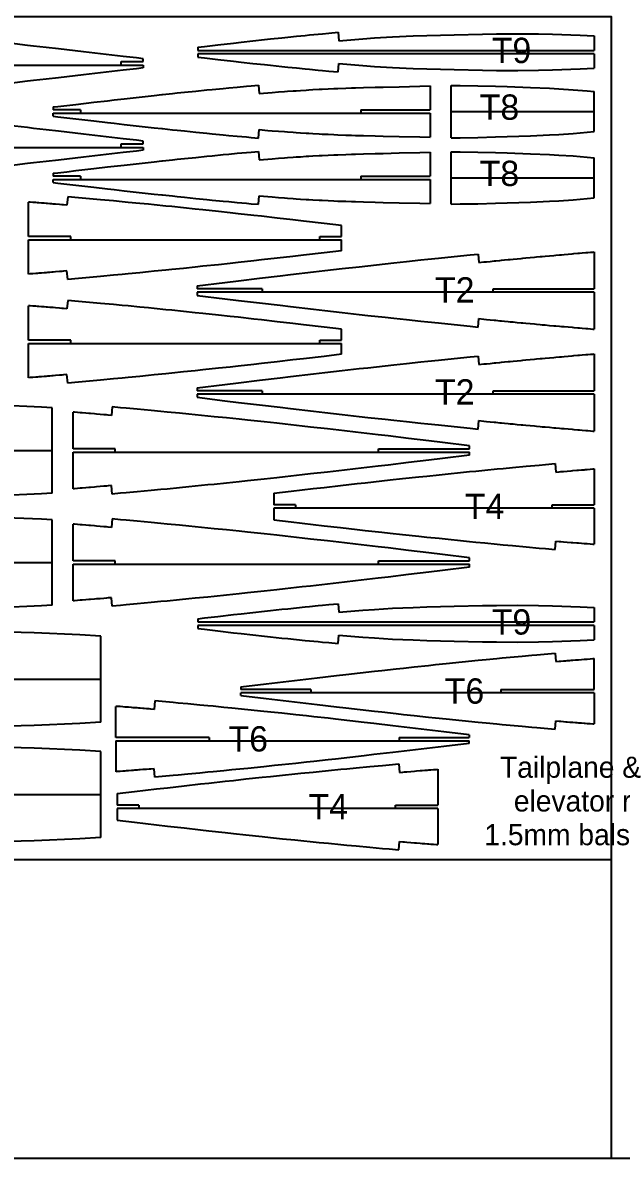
# Model space of a CAD drawing. Extents: x -1638 to 412, y -412 to 1290.
# Drawn here: x -210.7 to -139.7, y 715.7 to 850.3 of the extents above; entities that cross this region are included whole.
import ezdxf
from ezdxf.enums import TextEntityAlignment as Align

# ---------------------------------------------------------------- set-up
doc = ezdxf.new("R2010")
doc.units = 0
for name, color, linetype in [('1', 7, 'CONTINUOUS'), ('4', 7, 'CONTINUOUS'), ('6', 7, 'CONTINUOUS'), ('8', 7, 'CONTINUOUS')]:
    doc.layers.add(name, color=color, linetype=linetype)
doc.styles.add('txt', font='TXT', dxfattribs={"height": 0.2})

# ---------------------------------------------------------------- blocks, each defined once
blk = doc.blocks.new('*O62')
at = {"layer": '6', "color": 202, "linetype": 'CONTINUOUS'}
blk.add_line((-400.5, -277.25), (400.5, -277.25), dxfattribs=at)
blk = doc.blocks.new('*O79')
at = {"layer": '4', "color": 5, "linetype": 'CONTINUOUS'}
for p, q in [((38.5272, -0.2), (38.5272, 0.2)), ((38.5272, 0.2), (41.1078, 0.2)), ((41.1078, 0.2), (41.1078, 0.5469)), ((4.413, -0.2), (41.1078, -0.2)), ((41.1078, -0.2), (41.1078, -0.5469))]:
    blk.add_line(p, q, dxfattribs=at)
for points in [[(41.1078, 0.5469), (40.322233, 0.636851), (38.75125, 0.819176), (34.038345, 1.373896), (32.073456, 1.602874), (31.090828, 1.716225), (29.616645, 1.884688), (28.142156, 2.051123), (27.404792, 2.133528), (25.929816, 2.296605), (25.1922, 2.377235), (24.085609, 2.496984), (22.679084, 2.647009), (21.975684, 2.721106), (20.9204, 2.8311)], [(41.1078, -0.5469), (40.322233, -0.636851), (38.75125, -0.819176), (34.038345, -1.373896), (32.073456, -1.602874), (31.090828, -1.716225), (29.616645, -1.884688), (28.142156, -2.051123), (27.404792, -2.133528), (25.929816, -2.296605), (25.1922, -2.377235), (24.085609, -2.496984), (22.679084, -2.647009), (21.975684, -2.721106), (20.9204, -2.8311)]]:
    blk.add_lwpolyline(points, dxfattribs=at)
blk = doc.blocks.new('*O80')
at = {"layer": '4', "color": 5, "linetype": 'CONTINUOUS'}
for p, q in [((10.9676, -5.0626), (10.9676, 5.0626)), ((13.4676, 0.2), (13.4676, 4.5487)), ((18.1024, 5.1636), (18.0146, 4.1675)), ((-60.464, 0), (10.9676, 0)), ((18.4676, 0.2), (13.4676, 0.2)), ((18.4676, -0.2), (18.4676, 0.2)), ((49.6402, -0.2), (49.6402, 0.2)), ((49.6402, 0.2), (60.4638, 0.2)), ((60.4638, 0.2), (60.4638, 0.5669)), ((13.4676, -0.2), (60.4638, -0.2)), ((13.4676, -4.5487), (13.4676, -0.2)), ((60.4638, -0.5669), (60.4638, -0.2)), ((18.1024, -5.1636), (18.0146, -4.1675))]:
    blk.add_line(p, q, dxfattribs=at)
for points in [[(10.9676, 5.0626), (9.732904, 5.129521), (4.425158, 5.357938), (-6.204837, 5.64729), (-17.138666, 5.874391), (-22.603102, 5.905244), (-27.96399, 5.842613), (-38.679121, 5.50287), (-47.562903, 5.017083), (-51.974685, 4.595956), (-60.203019, 3.439367), (-60.464, 3.4011)], [(18.0146, 4.1675), (17.615574, 4.202529), (17.41605, 4.219944), (17.11675, 4.245936), (16.66777, 4.284627), (16.218751, 4.322946), (15.994227, 4.341962), (15.545148, 4.379698), (15.320593, 4.398413), (14.983741, 4.426293), (14.534567, 4.463092), (14.309963, 4.481327), (13.973037, 4.50847), (13.636086, 4.535356), (13.4676, 4.5487)], [(60.4638, 0.5669), (57.25121, 0.956271), (55.644544, 1.149648), (53.234089, 1.437823), (50.823097, 1.723457), (49.617403, 1.865225), (46.950128, 2.176053), (45.616236, 2.329921), (43.615063, 2.558603), (41.61347, 2.784536), (40.61251, 2.896401), (38.610249, 3.117786), (37.608943, 3.227248), (36.106757, 3.389825), (34.127361, 3.600911), (33.137469, 3.7051), (31.652377, 3.859651), (30.166964, 4.012079), (29.424133, 4.087483), (27.938212, 4.236638), (27.195118, 4.310378), (26.080303, 4.419923), (24.593552, 4.563966), (23.850029, 4.635109), (22.734556, 4.740709), (21.060907, 4.896559), (19.746197, 5.016709), (19.088729, 5.075941), (18.1024, 5.1636)], [(60.4638, -0.5669), (57.25121, -0.956271), (55.644544, -1.149648), (53.234089, -1.437823), (50.823097, -1.723457), (49.617403, -1.865225), (46.950128, -2.176053), (45.616236, -2.329921), (43.615063, -2.558603), (41.61347, -2.784536), (40.61251, -2.896401), (38.610249, -3.117786), (37.608943, -3.227248), (36.106757, -3.389825), (34.127361, -3.600911), (33.137469, -3.7051), (31.652377, -3.859651), (30.166964, -4.012079), (29.424133, -4.087483), (27.938212, -4.236638), (27.195118, -4.310378), (26.080303, -4.419923), (24.593552, -4.563966), (23.850029, -4.635109), (22.734556, -4.740709), (21.060907, -4.896559), (19.746197, -5.016709), (19.088729, -5.075941), (18.1024, -5.1636)], [(10.9676, -5.0626), (9.732904, -5.129521), (4.425158, -5.357938), (-6.204837, -5.64729), (-17.138666, -5.874391), (-22.603102, -5.905244), (-27.96399, -5.842613), (-38.679121, -5.50287), (-47.562903, -5.017083), (-51.974685, -4.595956), (-60.203019, -3.439367), (-60.464, -3.4011)], [(18.0146, -4.1675), (17.615574, -4.202529), (17.41605, -4.219944), (17.11675, -4.245936), (16.66777, -4.284627), (16.218751, -4.322946), (15.994227, -4.341962), (15.545148, -4.379698), (15.320593, -4.398413), (14.983741, -4.426293), (14.534567, -4.463092), (14.309963, -4.481327), (13.973037, -4.50847), (13.636086, -4.535356), (13.4676, -4.5487)]]:
    blk.add_lwpolyline(points, dxfattribs=at)
blk = doc.blocks.new('*O81')
at = {"layer": '4', "color": 5, "linetype": 'CONTINUOUS'}
for p, q in [((10.9676, -5.0626), (10.9676, 5.0626)), ((13.4676, 0.2), (13.4676, 4.5487)), ((18.1024, 5.1636), (18.0146, 4.1675)), ((-60.464, 0), (10.9676, 0)), ((18.4676, 0.2), (13.4676, 0.2)), ((18.4676, -0.2), (18.4676, 0.2)), ((49.6402, -0.2), (49.6402, 0.2)), ((49.6402, 0.2), (60.4638, 0.2)), ((60.4638, 0.2), (60.4638, 0.5669)), ((13.4676, -0.2), (60.4638, -0.2)), ((13.4676, -4.5487), (13.4676, -0.2)), ((60.4638, -0.5669), (60.4638, -0.2)), ((18.1024, -5.1636), (18.0146, -4.1675))]:
    blk.add_line(p, q, dxfattribs=at)
for points in [[(10.9676, 5.0626), (9.732904, 5.129521), (4.425158, 5.357938), (-6.204837, 5.64729), (-17.138666, 5.874391), (-22.603102, 5.905244), (-27.96399, 5.842613), (-38.679121, 5.50287), (-47.562903, 5.017083), (-51.974685, 4.595956), (-60.203019, 3.439367), (-60.464, 3.4011)], [(18.0146, 4.1675), (17.615574, 4.202529), (17.41605, 4.219944), (17.11675, 4.245936), (16.66777, 4.284627), (16.218751, 4.322946), (15.994227, 4.341962), (15.545148, 4.379698), (15.320593, 4.398413), (14.983741, 4.426293), (14.534567, 4.463092), (14.309963, 4.481327), (13.973037, 4.50847), (13.636086, 4.535356), (13.4676, 4.5487)], [(60.4638, 0.5669), (57.25121, 0.956271), (55.644544, 1.149648), (53.234089, 1.437823), (50.823097, 1.723457), (49.617403, 1.865225), (46.950128, 2.176053), (45.616236, 2.329921), (43.615063, 2.558603), (41.61347, 2.784536), (40.61251, 2.896401), (38.610249, 3.117786), (37.608943, 3.227248), (36.106757, 3.389825), (34.127361, 3.600911), (33.137469, 3.7051), (31.652377, 3.859651), (30.166964, 4.012079), (29.424133, 4.087483), (27.938212, 4.236638), (27.195118, 4.310378), (26.080303, 4.419923), (24.593552, 4.563966), (23.850029, 4.635109), (22.734556, 4.740709), (21.060907, 4.896559), (19.746197, 5.016709), (19.088729, 5.075941), (18.1024, 5.1636)], [(60.4638, -0.5669), (57.25121, -0.956271), (55.644544, -1.149648), (53.234089, -1.437823), (50.823097, -1.723457), (49.617403, -1.865225), (46.950128, -2.176053), (45.616236, -2.329921), (43.615063, -2.558603), (41.61347, -2.784536), (40.61251, -2.896401), (38.610249, -3.117786), (37.608943, -3.227248), (36.106757, -3.389825), (34.127361, -3.600911), (33.137469, -3.7051), (31.652377, -3.859651), (30.166964, -4.012079), (29.424133, -4.087483), (27.938212, -4.236638), (27.195118, -4.310378), (26.080303, -4.419923), (24.593552, -4.563966), (23.850029, -4.635109), (22.734556, -4.740709), (21.060907, -4.896559), (19.746197, -5.016709), (19.088729, -5.075941), (18.1024, -5.1636)], [(10.9676, -5.0626), (9.732904, -5.129521), (4.425158, -5.357938), (-6.204837, -5.64729), (-17.138666, -5.874391), (-22.603102, -5.905244), (-27.96399, -5.842613), (-38.679121, -5.50287), (-47.562903, -5.017083), (-51.974685, -4.595956), (-60.203019, -3.439367), (-60.464, -3.4011)], [(18.0146, -4.1675), (17.615574, -4.202529), (17.41605, -4.219944), (17.11675, -4.245936), (16.66777, -4.284627), (16.218751, -4.322946), (15.994227, -4.341962), (15.545148, -4.379698), (15.320593, -4.398413), (14.983741, -4.426293), (14.534567, -4.463092), (14.309963, -4.481327), (13.973037, -4.50847), (13.636086, -4.535356), (13.4676, -4.5487)]]:
    blk.add_lwpolyline(points, dxfattribs=at)
blk = doc.blocks.new('*O82')
at = {"layer": '4', "color": 5, "linetype": 'CONTINUOUS'}
for p, q in [((38.609, -5.1121), (38.609, 5.1121)), ((-38.609, 0), (38.609, 0))]:
    blk.add_line(p, q, dxfattribs=at)
for points in [[(38.609, 5.1121), (36.116491, 5.252673), (30.701657, 5.485698), (19.857202, 5.780865), (8.702805, 6.012527), (3.128118, 6.043995), (-2.340963, 5.980094), (-13.272554, 5.633497), (-22.336071, 5.137931), (-26.837132, 4.708325), (-35.232422, 3.528355), (-38.609, 2.9767)], [(38.609, -5.1121), (36.116491, -5.252673), (30.701657, -5.485698), (19.857202, -5.780865), (8.702805, -6.012527), (3.128118, -6.043995), (-2.340963, -5.980094), (-13.272554, -5.633497), (-22.336071, -5.137931), (-26.837132, -4.708325), (-35.232422, -3.528355), (-38.609, -2.9767)]]:
    blk.add_lwpolyline(points, dxfattribs=at)
blk = doc.blocks.new('*O83')
at = {"layer": '4', "color": 5, "linetype": 'CONTINUOUS'}
for p, q in [((38.609, -5.1121), (38.609, 5.1121)), ((-38.609, 0), (38.609, 0))]:
    blk.add_line(p, q, dxfattribs=at)
for points in [[(38.609, 5.1121), (36.116491, 5.252673), (30.701657, 5.485698), (19.857202, 5.780865), (8.702805, 6.012527), (3.128118, 6.043995), (-2.340963, 5.980094), (-13.272554, 5.633497), (-22.336071, 5.137931), (-26.837132, 4.708325), (-35.232422, 3.528355), (-38.609, 2.9767)], [(38.609, -5.1121), (36.116491, -5.252673), (30.701657, -5.485698), (19.857202, -5.780865), (8.702805, -6.012527), (3.128118, -6.043995), (-2.340963, -5.980094), (-13.272554, -5.633497), (-22.336071, -5.137931), (-26.837132, -4.708325), (-35.232422, -3.528355), (-38.609, -2.9767)]]:
    blk.add_lwpolyline(points, dxfattribs=at)
blk = doc.blocks.new('*O84')
at = {"layer": '4', "color": 5, "linetype": 'CONTINUOUS'}
for p, q in [((38.5272, -0.2), (38.5272, 0.2)), ((38.5272, 0.2), (41.1078, 0.2)), ((41.1078, 0.2), (41.1078, 0.5469)), ((4.413, -0.2), (41.1078, -0.2)), ((41.1078, -0.2), (41.1078, -0.5469))]:
    blk.add_line(p, q, dxfattribs=at)
for points in [[(41.1078, 0.5469), (40.322233, 0.636851), (38.75125, 0.819176), (34.038345, 1.373896), (32.073456, 1.602874), (31.090828, 1.716225), (29.616645, 1.884688), (28.142156, 2.051123), (27.404792, 2.133528), (25.929816, 2.296605), (25.1922, 2.377235), (24.085609, 2.496984), (22.679084, 2.647009), (21.975684, 2.721106), (20.9204, 2.8311)], [(41.1078, -0.5469), (40.322233, -0.636851), (38.75125, -0.819176), (34.038345, -1.373896), (32.073456, -1.602874), (31.090828, -1.716225), (29.616645, -1.884688), (28.142156, -2.051123), (27.404792, -2.133528), (25.929816, -2.296605), (25.1922, -2.377235), (24.085609, -2.496984), (22.679084, -2.647009), (21.975684, -2.721106), (20.9204, -2.8311)]]:
    blk.add_lwpolyline(points, dxfattribs=at)
blk = doc.blocks.new('*O85')
at = {"layer": '4', "color": 5, "linetype": 'CONTINUOUS'}
for p, q in [((16.3078, 4.5135), (16.3926, 3.5171)), ((20.9424, 0.2), (20.9424, 3.8781)), ((-20.9426, 0.5177), (-20.9426, 0.2)), ((-12.6478, 0.2), (-20.9426, 0.2)), ((-12.6478, 0.2), (-12.6478, -0.2)), ((9.8718, 0.2), (9.8718, -0.2)), ((9.8718, 0.2), (20.9424, 0.2)), ((-20.9426, -0.5177), (-20.9426, -0.2)), ((20.9424, -0.2), (-20.9426, -0.2)), ((20.9424, -0.2), (20.9424, -3.8781)), ((16.3078, -4.5135), (16.3926, -3.5171))]:
    blk.add_line(p, q, dxfattribs=at)
for points in [[(-20.9426, 0.5177), (-17.928132, 0.873145), (-13.90737, 1.349738), (-11.89635, 1.586625), (-9.627359, 1.85103), (-8.492644, 1.98192), (-6.790285, 2.176451), (-5.087565, 2.368648), (-4.236064, 2.46381), (-2.53277, 2.65214), (-1.680972, 2.745261), (-0.40308, 2.883567), (1.280772, 3.063145), (2.122863, 3.151783), (3.386215, 3.283266), (5.281752, 3.477092), (7.177932, 3.666717), (8.126277, 3.759909), (9.39101, 3.882447), (10.023497, 3.942968), (10.972384, 4.032799), (12.396072, 4.165372), (13.554699, 4.27122), (14.134133, 4.323374), (15.003445, 4.400519), (16.3078, 4.5135)], [(16.3926, 3.5171), (16.791885, 3.550948), (16.991536, 3.567733), (17.291022, 3.592735), (17.590521, 3.617518), (17.740277, 3.629825), (18.039798, 3.65427), (18.189565, 3.666405), (18.414223, 3.684496), (18.713782, 3.708407), (18.863569, 3.720271), (19.088257, 3.737949), (19.425311, 3.764196), (19.724937, 3.787251), (19.874757, 3.798678), (20.099499, 3.815692), (20.436636, 3.840923), (20.773804, 3.865799), (20.9424, 3.8781)], [(-20.9426, -0.5177), (-17.928132, -0.873145), (-13.90737, -1.349738), (-11.89635, -1.586625), (-9.627359, -1.85103), (-8.492644, -1.98192), (-6.790285, -2.176451), (-5.087565, -2.368648), (-4.236064, -2.46381), (-2.53277, -2.65214), (-1.680972, -2.745261), (-0.40308, -2.883567), (1.280772, -3.063145), (2.122863, -3.151783), (3.386215, -3.283266), (5.281752, -3.477092), (7.177932, -3.666717), (8.126277, -3.759909), (9.39101, -3.882447), (10.023497, -3.942968), (10.972384, -4.032799), (12.396072, -4.165372), (13.554699, -4.27122), (14.134133, -4.323374), (15.003445, -4.400519), (16.3078, -4.5135)], [(16.3926, -3.5171), (16.791885, -3.550948), (16.991536, -3.567733), (17.291022, -3.592735), (17.590521, -3.617518), (17.740277, -3.629825), (18.039798, -3.65427), (18.189565, -3.666405), (18.414223, -3.684496), (18.713782, -3.708407), (18.863569, -3.720271), (19.088257, -3.737949), (19.425311, -3.764196), (19.724937, -3.787251), (19.874757, -3.798678), (20.099499, -3.815692), (20.436636, -3.840923), (20.773804, -3.865799), (20.9424, -3.8781)]]:
    blk.add_lwpolyline(points, dxfattribs=at)
at = {"layer": '8', "color": 250, "linetype": 'CONTINUOUS', "style": 'txt'}
blk.add_text('T6', height=3, dxfattribs=at).set_placement((3.2124, 0.0224), align=Align.MIDDLE_LEFT)
blk = doc.blocks.new('*O86')
at = {"layer": '4', "color": 5, "linetype": 'CONTINUOUS'}
for p, q in [((-16.3078, 4.5135), (-16.3928, 3.5171)), ((-20.9426, 0.2), (-20.9426, 3.8781)), ((-9.8718, 0.2), (-20.9426, 0.2)), ((-9.8718, 0.2), (-9.8718, -0.2)), ((12.6478, 0.2), (12.6478, -0.2)), ((12.6478, 0.2), (20.9424, 0.2)), ((20.9424, 0.5177), (20.9424, 0.2)), ((-20.9426, -0.2), (20.9424, -0.2)), ((-20.9426, -0.2), (-20.9426, -3.8781)), ((20.9424, -0.5177), (20.9424, -0.2)), ((-16.3078, -4.5135), (-16.3928, -3.5171))]:
    blk.add_line(p, q, dxfattribs=at)
for points in [[(20.9424, 0.5177), (17.928073, 0.873145), (13.907368, 1.349738), (11.89635, 1.586625), (9.627359, 1.85103), (8.492644, 1.98192), (6.790285, 2.176451), (5.087565, 2.368648), (4.236064, 2.46381), (2.53277, 2.65214), (1.680972, 2.745261), (0.40308, 2.883567), (-1.280772, 3.063145), (-2.122864, 3.151783), (-3.386218, 3.283266), (-5.281762, 3.477092), (-7.177957, 3.666717), (-8.126311, 3.759909), (-9.391063, 3.882447), (-10.023561, 3.942968), (-10.972466, 4.032799), (-12.396189, 4.165372), (-13.554845, 4.27122), (-14.134282, 4.323374), (-15.003572, 4.400519), (-16.3078, 4.5135)], [(-16.3928, 3.5171), (-16.792042, 3.550948), (-16.991676, 3.567733), (-17.291145, 3.592735), (-17.590636, 3.617518), (-17.740388, 3.629825), (-18.03991, 3.65427), (-18.189678, 3.666405), (-18.414341, 3.684496), (-18.713909, 3.708407), (-18.863701, 3.720271), (-19.088398, 3.737949), (-19.425467, 3.764196), (-19.725105, 3.787251), (-19.874932, 3.798678), (-20.099682, 3.815692), (-20.43683, 3.840923), (-20.774003, 3.865799), (-20.9426, 3.8781)], [(20.9424, -0.5177), (17.928073, -0.873145), (13.907368, -1.349738), (11.89635, -1.586625), (9.627359, -1.85103), (8.492644, -1.98192), (6.790285, -2.176451), (5.087565, -2.368648), (4.236064, -2.46381), (2.53277, -2.65214), (1.680972, -2.745261), (0.40308, -2.883567), (-1.280772, -3.063145), (-2.122864, -3.151783), (-3.386218, -3.283266), (-5.281762, -3.477092), (-7.177957, -3.666717), (-8.126311, -3.759909), (-9.391063, -3.882447), (-10.023561, -3.942968), (-10.972466, -4.032799), (-12.396189, -4.165372), (-13.554845, -4.27122), (-14.134282, -4.323374), (-15.003572, -4.400519), (-16.3078, -4.5135)], [(-16.3928, -3.5171), (-16.792042, -3.550948), (-16.991676, -3.567733), (-17.291145, -3.592735), (-17.590636, -3.617518), (-17.740388, -3.629825), (-18.03991, -3.65427), (-18.189678, -3.666405), (-18.414341, -3.684496), (-18.713909, -3.708407), (-18.863701, -3.720271), (-19.088398, -3.737949), (-19.425467, -3.764196), (-19.725105, -3.787251), (-19.874932, -3.798678), (-20.099682, -3.815692), (-20.43683, -3.840923), (-20.774003, -3.865799), (-20.9426, -3.8781)]]:
    blk.add_lwpolyline(points, dxfattribs=at)
at = {"layer": '8', "color": 250, "linetype": 'CONTINUOUS', "style": 'txt'}
blk.add_text('T6', height=3, dxfattribs=at).set_placement((-7.584, 0.0224), align=Align.MIDDLE_LEFT)
blk = doc.blocks.new('*O88')
at = {"layer": '4', "color": 5, "linetype": 'CONTINUOUS'}
for p, q in [((9.7704, 4.3256), (9.8694, 3.3305)), ((23.5394, 4.581), (23.5394, 0.2)), ((-23.5396, 0.5675), (-23.5396, 0.2)), ((-15.8374, 0.2), (-23.5396, 0.2)), ((-15.8374, 0.2), (-15.8374, -0.2)), ((11.5394, 0.2), (23.5394, 0.2)), ((11.5394, -0.2), (11.5394, 0.2)), ((23.5394, -0.2), (-23.5396, -0.2)), ((-23.5396, -0.2), (-23.5396, -0.5675)), ((23.5394, -0.2), (23.5394, -4.5809)), ((9.7704, -4.3256), (9.8694, -3.3305))]:
    blk.add_line(p, q, dxfattribs=at)
for points in [[(-23.5396, 0.5675), (-20.254131, 0.966826), (-18.611028, 1.164894), (-16.145916, 1.459832), (-13.680256, 1.751994), (-12.447221, 1.89697), (-9.734346, 2.213093), (-8.377648, 2.369586), (-6.34226, 2.60217), (-4.306446, 2.831964), (-3.288373, 2.945742), (-1.251887, 3.170915), (-0.233469, 3.282252), (1.294385, 3.447615), (2.967858, 3.626348), (3.804729, 3.714767), (5.060214, 3.846186), (6.943869, 4.040533), (8.828076, 4.231455), (9.7704, 4.3256)], [(9.8694, 3.3305), (10.46776, 3.389816), (10.76696, 3.419338), (11.215784, 3.463451), (11.66464, 3.507358), (11.889079, 3.529234), (12.337983, 3.572829), (12.562447, 3.594549), (12.899159, 3.62703), (13.348138, 3.670153), (13.572641, 3.691636), (13.909411, 3.72376), (14.414604, 3.771721), (14.863703, 3.814125), (15.088267, 3.835246), (15.425131, 3.866826), (15.930466, 3.913966), (16.435852, 3.96083), (16.688564, 3.984157), (17.14383, 4.026001), (17.371476, 4.046834), (17.712958, 4.077967), (18.225204, 4.124398), (18.737467, 4.170488), (18.9936, 4.1934)], [(18.993, 4.1933), (19.436207, 4.232458), (19.653652, 4.25159), (19.974901, 4.279751), (20.446365, 4.320835), (20.906337, 4.360611), (21.132366, 4.380036), (21.57721, 4.418014), (21.796307, 4.436589), (22.121193, 4.463967), (22.548091, 4.499621), (22.759164, 4.517109), (23.0732, 4.542949), (23.384568, 4.568351), (23.5394, 4.5809)], [(-23.5396, -0.5675), (-20.254131, -0.966826), (-18.611028, -1.164894), (-16.145916, -1.459832), (-13.680256, -1.751994), (-12.447221, -1.89697), (-9.734346, -2.213093), (-8.377648, -2.369586), (-6.34226, -2.60217), (-4.306446, -2.831964), (-3.288373, -2.945742), (-1.251887, -3.170915), (-0.233469, -3.282252), (1.294385, -3.447615), (2.967858, -3.626348), (3.804729, -3.714767), (5.060214, -3.846186), (6.943869, -4.040533), (8.828076, -4.231455), (9.7704, -4.3256)], [(9.8694, -3.3305), (10.46776, -3.389816), (10.76696, -3.419338), (11.215784, -3.463451), (11.66464, -3.507358), (11.889079, -3.529234), (12.337983, -3.572829), (12.562447, -3.594549), (12.899159, -3.62703), (13.348138, -3.670153), (13.572641, -3.691636), (13.909411, -3.72376), (14.414604, -3.771721), (14.863703, -3.814125), (15.088267, -3.835246), (15.425131, -3.866826), (15.930466, -3.913966), (16.435852, -3.96083), (16.688564, -3.984157), (17.14383, -4.026001), (17.371476, -4.046834), (17.712958, -4.077967), (18.225204, -4.124398), (18.737467, -4.170488), (18.9936, -4.1934)], [(18.993, -4.1933), (19.436207, -4.232458), (19.653652, -4.25159), (19.974901, -4.279751), (20.446365, -4.320835), (20.906337, -4.360611), (21.132366, -4.380036), (21.57721, -4.418014), (21.796307, -4.436589), (22.121193, -4.463967), (22.548091, -4.499621), (22.759164, -4.517109), (23.0732, -4.542949), (23.384568, -4.568351), (23.5394, -4.5809)]]:
    blk.add_lwpolyline(points, dxfattribs=at)
at = {"layer": '8', "color": 250, "linetype": 'CONTINUOUS', "style": 'txt'}
blk.add_text('T2', height=3, dxfattribs=at).set_placement((4.6668, 0.0751), align=Align.MIDDLE_LEFT)
blk = doc.blocks.new('*O89')
at = {"layer": '4', "color": 5, "linetype": 'CONTINUOUS'}
for p, q in [((9.7704, 4.3256), (9.8694, 3.3305)), ((23.5394, 4.581), (23.5394, 0.2)), ((-23.5396, 0.5675), (-23.5396, 0.2)), ((-15.8374, 0.2), (-23.5396, 0.2)), ((-15.8374, 0.2), (-15.8374, -0.2)), ((11.5394, 0.2), (23.5394, 0.2)), ((11.5394, -0.2), (11.5394, 0.2)), ((23.5394, -0.2), (-23.5396, -0.2)), ((-23.5396, -0.2), (-23.5396, -0.5675)), ((23.5394, -0.2), (23.5394, -4.5809)), ((9.7704, -4.3256), (9.8694, -3.3305))]:
    blk.add_line(p, q, dxfattribs=at)
for points in [[(-23.5396, 0.5675), (-20.254131, 0.966826), (-18.611028, 1.164894), (-16.145916, 1.459832), (-13.680256, 1.751994), (-12.447221, 1.89697), (-9.734346, 2.213093), (-8.377648, 2.369586), (-6.34226, 2.60217), (-4.306446, 2.831964), (-3.288373, 2.945742), (-1.251887, 3.170915), (-0.233469, 3.282252), (1.294385, 3.447615), (2.967858, 3.626348), (3.804729, 3.714767), (5.060214, 3.846186), (6.943869, 4.040533), (8.828076, 4.231455), (9.7704, 4.3256)], [(9.8694, 3.3305), (10.46776, 3.389816), (10.76696, 3.419338), (11.215784, 3.463451), (11.66464, 3.507358), (11.889079, 3.529234), (12.337983, 3.572829), (12.562447, 3.594549), (12.899159, 3.62703), (13.348138, 3.670153), (13.572641, 3.691636), (13.909411, 3.72376), (14.414604, 3.771721), (14.863703, 3.814125), (15.088267, 3.835246), (15.425131, 3.866826), (15.930466, 3.913966), (16.435852, 3.96083), (16.688564, 3.984157), (17.14383, 4.026001), (17.371476, 4.046834), (17.712958, 4.077967), (18.225204, 4.124398), (18.737467, 4.170488), (18.9936, 4.1934)], [(18.993, 4.1933), (19.436207, 4.232458), (19.653652, 4.25159), (19.974901, 4.279751), (20.446365, 4.320835), (20.906337, 4.360611), (21.132366, 4.380036), (21.57721, 4.418014), (21.796307, 4.436589), (22.121193, 4.463967), (22.548091, 4.499621), (22.759164, 4.517109), (23.0732, 4.542949), (23.384568, 4.568351), (23.5394, 4.5809)], [(-23.5396, -0.5675), (-20.254131, -0.966826), (-18.611028, -1.164894), (-16.145916, -1.459832), (-13.680256, -1.751994), (-12.447221, -1.89697), (-9.734346, -2.213093), (-8.377648, -2.369586), (-6.34226, -2.60217), (-4.306446, -2.831964), (-3.288373, -2.945742), (-1.251887, -3.170915), (-0.233469, -3.282252), (1.294385, -3.447615), (2.967858, -3.626348), (3.804729, -3.714767), (5.060214, -3.846186), (6.943869, -4.040533), (8.828076, -4.231455), (9.7704, -4.3256)], [(9.8694, -3.3305), (10.46776, -3.389816), (10.76696, -3.419338), (11.215784, -3.463451), (11.66464, -3.507358), (11.889079, -3.529234), (12.337983, -3.572829), (12.562447, -3.594549), (12.899159, -3.62703), (13.348138, -3.670153), (13.572641, -3.691636), (13.909411, -3.72376), (14.414604, -3.771721), (14.863703, -3.814125), (15.088267, -3.835246), (15.425131, -3.866826), (15.930466, -3.913966), (16.435852, -3.96083), (16.688564, -3.984157), (17.14383, -4.026001), (17.371476, -4.046834), (17.712958, -4.077967), (18.225204, -4.124398), (18.737467, -4.170488), (18.9936, -4.1934)], [(18.993, -4.1933), (19.436207, -4.232458), (19.653652, -4.25159), (19.974901, -4.279751), (20.446365, -4.320835), (20.906337, -4.360611), (21.132366, -4.380036), (21.57721, -4.418014), (21.796307, -4.436589), (22.121193, -4.463967), (22.548091, -4.499621), (22.759164, -4.517109), (23.0732, -4.542949), (23.384568, -4.568351), (23.5394, -4.5809)]]:
    blk.add_lwpolyline(points, dxfattribs=at)
at = {"layer": '8', "color": 250, "linetype": 'CONTINUOUS', "style": 'txt'}
blk.add_text('T2', height=3, dxfattribs=at).set_placement((4.6668, 0.0751), align=Align.MIDDLE_LEFT)
blk = doc.blocks.new('*O90')
at = {"layer": '4', "color": 5, "linetype": 'CONTINUOUS'}
for p, q in [((-6.8694, 2.148), (-6.7808, 1.152)), ((23.4912, 1.7136), (23.4912, -0.0053)), ((-23.491, 0.3769), (-23.491, -0.0053)), ((-23.491, -0.0053), (23.4912, -0.0053)), ((-23.491, -0.4053), (-23.491, -0.7875)), ((23.4912, -0.4053), (-23.491, -0.4053)), ((23.4912, -0.4053), (23.4912, -2.1242)), ((-6.8694, -2.5586), (-6.7808, -1.5626))]:
    blk.add_line(p, q, dxfattribs=at)
for points in [[(-23.491, 0.3769), (-22.698358, 0.467563), (-21.112764, 0.653206), (-19.270973, 0.867085), (-18.349792, 0.972339), (-16.967646, 1.127817), (-15.58503, 1.280097), (-14.893539, 1.354928), (-13.526714, 1.500044), (-12.843099, 1.571183), (-11.817401, 1.676055), (-10.791352, 1.778656), (-10.278188, 1.829083), (-9.251563, 1.92814), (-8.738097, 1.976753), (-7.967697, 2.0485), (-6.8694, 2.1481)], [(-6.7808, 1.152), (-3.956905, 1.387073), (-2.543958, 1.489124), (-0.422394, 1.61668), (2.015098, 1.721517), (3.641946, 1.772862), (6.898125, 1.854395), (10.247002, 1.93088), (11.920972, 1.95872), (14.430634, 1.972922), (16.891888, 1.944217), (18.531336, 1.904268), (21.806484, 1.788457), (23.4912, 1.7136)], [(-23.491, -0.7875), (-22.698358, -0.878163), (-21.112764, -1.063806), (-19.270973, -1.277685), (-18.349792, -1.382939), (-16.967646, -1.538417), (-15.58503, -1.690697), (-14.893539, -1.765528), (-13.526714, -1.910644), (-12.843099, -1.981783), (-11.817401, -2.086655), (-10.791352, -2.189256), (-10.278188, -2.239683), (-9.251563, -2.33874), (-8.738097, -2.387353), (-7.967697, -2.4591), (-6.8694, -2.5587)], [(-6.7808, -1.5626), (-3.956905, -1.797673), (-2.543958, -1.899724), (-0.422394, -2.02728), (2.015098, -2.132117), (3.641946, -2.183462), (6.898125, -2.264995), (10.247006, -2.34148), (11.920987, -2.36932), (14.430682, -2.383522), (16.891991, -2.354817), (18.531465, -2.314868), (21.80657, -2.199056), (23.4912, -2.1242)]]:
    blk.add_lwpolyline(points, dxfattribs=at)
at = {"layer": '8', "color": 250, "linetype": 'CONTINUOUS', "style": 'txt'}
blk.add_text('T9', height=3, dxfattribs=at).set_placement((11.3416, 0), align=Align.MIDDLE_LEFT)
blk = doc.blocks.new('*O91')
at = {"layer": '4', "color": 5, "linetype": 'CONTINUOUS'}
for p, q in [((-6.8694, 2.148), (-6.7808, 1.152)), ((23.4912, 1.7136), (23.4912, -0.0053)), ((-23.491, 0.3769), (-23.491, -0.0053)), ((-23.491, -0.0053), (23.4912, -0.0053)), ((-23.491, -0.4053), (-23.491, -0.7875)), ((23.4912, -0.4053), (-23.491, -0.4053)), ((23.4912, -0.4053), (23.4912, -2.1242)), ((-6.8694, -2.5586), (-6.7808, -1.5626))]:
    blk.add_line(p, q, dxfattribs=at)
for points in [[(-23.491, 0.3769), (-22.698358, 0.467563), (-21.112764, 0.653206), (-19.270973, 0.867085), (-18.349792, 0.972339), (-16.967646, 1.127817), (-15.58503, 1.280097), (-14.893539, 1.354928), (-13.526714, 1.500044), (-12.843099, 1.571183), (-11.817401, 1.676055), (-10.791352, 1.778656), (-10.278188, 1.829083), (-9.251563, 1.92814), (-8.738097, 1.976753), (-7.967697, 2.0485), (-6.8694, 2.1481)], [(-6.7808, 1.152), (-3.956905, 1.387073), (-2.543958, 1.489124), (-0.422394, 1.61668), (2.015098, 1.721517), (3.641946, 1.772862), (6.898125, 1.854395), (10.247002, 1.93088), (11.920972, 1.95872), (14.430634, 1.972922), (16.891888, 1.944217), (18.531336, 1.904268), (21.806484, 1.788457), (23.4912, 1.7136)], [(-23.491, -0.7875), (-22.698358, -0.878163), (-21.112764, -1.063806), (-19.270973, -1.277685), (-18.349792, -1.382939), (-16.967646, -1.538417), (-15.58503, -1.690697), (-14.893539, -1.765528), (-13.526714, -1.910644), (-12.843099, -1.981783), (-11.817401, -2.086655), (-10.791352, -2.189256), (-10.278188, -2.239683), (-9.251563, -2.33874), (-8.738097, -2.387353), (-7.967697, -2.4591), (-6.8694, -2.5587)], [(-6.7808, -1.5626), (-3.956905, -1.797673), (-2.543958, -1.899724), (-0.422394, -2.02728), (2.015098, -2.132117), (3.641946, -2.183462), (6.898125, -2.264995), (10.247006, -2.34148), (11.920987, -2.36932), (14.430682, -2.383522), (16.891991, -2.354817), (18.531465, -2.314868), (21.80657, -2.199056), (23.4912, -2.1242)]]:
    blk.add_lwpolyline(points, dxfattribs=at)
at = {"layer": '8', "color": 250, "linetype": 'CONTINUOUS', "style": 'txt'}
blk.add_text('T9', height=3, dxfattribs=at).set_placement((11.3416, 0), align=Align.MIDDLE_LEFT)
blk = doc.blocks.new('*O92')
at = {"layer": '4', "color": 5, "linetype": 'CONTINUOUS'}
for p, q in [((-7.7534, 2.9359), (-7.6678, 1.9395)), ((12.6152, 2.8378), (12.6152, 0.0018)), ((15.1152, -3.3008), (15.1152, 2.9044)), ((32.0578, -2.562), (32.0578, 2.1656)), ((-32.0578, 0.352), (-32.0578, 0.0018)), ((-28.8296, 0.0018), (-32.0578, 0.0018)), ((-28.8296, 0.0018), (-28.8296, -0.3982)), ((4.3944, 0.0018), (4.3944, -0.3982)), ((4.3944, 0.0018), (12.6152, 0.0018)), ((-32.0578, -0.7484), (-32.0578, -0.3982)), ((-32.0578, -0.3982), (12.6152, -0.3982)), ((12.6152, -0.3982), (12.6152, -3.2342)), ((15.1152, -0.1982), (32.0578, -0.1982)), ((-7.7534, -3.3323), (-7.6678, -2.3359))]:
    blk.add_line(p, q, dxfattribs=at)
for points in [[(-19.1144, 1.8262), (-17.948971, 1.950319), (-17.366412, 2.011562), (-16.492725, 2.102385), (-15.182428, 2.236232), (-13.872249, 2.367145), (-13.217147, 2.431477), (-11.906807, 2.557843), (-11.251524, 2.619857), (-10.268393, 2.711391), (-9.150833, 2.813097), (-8.591919, 2.862859), (-7.7534, 2.9359)], [(-7.6678, 1.9395), (-6.618384, 2.026789), (-6.111833, 2.06784), (-5.372159, 2.126281), (-4.65395, 2.181076), (-4.301941, 2.207146), (-3.610202, 2.256713), (-3.26971, 2.280241), (-2.764617, 2.314012), (-2.099696, 2.356283), (-1.770034, 2.376272), (-1.277965, 2.404871), (-0.542766, 2.444758), (-0.193511, 2.462498), (0.505256, 2.495765), (1.20436, 2.526287), (1.670612, 2.545232), (2.603551, 2.580087), (3.303628, 2.603861), (3.770519, 2.618722), (4.704712, 2.646401), (6.106998, 2.683916), (7.0425, 2.707116), (8.914988, 2.751816), (11.382107, 2.810497), (12.6152, 2.8378)], [(15.1152, 2.9044), (16.159406, 2.897353), (18.247038, 2.865823), (20.333601, 2.814251), (21.724031, 2.770638), (24.503376, 2.666386), (26.750219, 2.566233), (27.871887, 2.505866), (29.550804, 2.395042), (31.223931, 2.25199), (32.0578, 2.1656)], [(-32.0578, 0.352), (-31.522437, 0.411734), (-30.451543, 0.533773), (-29.380433, 0.658276), (-27.23763, 0.910056), (-25.652632, 1.094751), (-24.859983, 1.186178), (-23.670812, 1.32206), (-21.886582, 1.522784), (-20.101746, 1.719394), (-19.209085, 1.816016), (-19.1144, 1.8262)], [(-32.0578, -0.7484), (-31.522437, -0.808134), (-30.451543, -0.930173), (-29.380433, -1.054676), (-27.23763, -1.306456), (-25.652632, -1.491151), (-24.859983, -1.582578), (-23.670812, -1.71846), (-21.886582, -1.919184), (-20.101746, -2.115794), (-19.209085, -2.212416), (-19.1144, -2.2226)], [(-19.1144, -2.2226), (-17.948971, -2.346719), (-17.366412, -2.407962), (-16.492725, -2.498785), (-15.182428, -2.632632), (-13.872249, -2.763545), (-13.217147, -2.827877), (-11.906807, -2.954243), (-11.251524, -3.016257), (-10.268393, -3.107791), (-9.150833, -3.209497), (-8.591919, -3.259259), (-7.7534, -3.3323)], [(-7.6678, -2.3359), (-6.618384, -2.423189), (-6.111833, -2.46424), (-5.372159, -2.522681), (-4.65395, -2.577476), (-4.301941, -2.603546), (-3.610202, -2.653113), (-3.26971, -2.676641), (-2.764617, -2.710412), (-2.099696, -2.752683), (-1.770034, -2.772672), (-1.277965, -2.801271), (-0.542766, -2.841158), (-0.193511, -2.858898), (0.505256, -2.892165), (1.20436, -2.922687), (1.670612, -2.941632), (2.603551, -2.976487), (3.303628, -3.000261), (3.770519, -3.015122), (4.704712, -3.042801), (6.106998, -3.080316), (7.0425, -3.103516), (8.914988, -3.148216), (11.382107, -3.206897), (12.6152, -3.2342)], [(15.1152, -3.3008), (16.159406, -3.293753), (18.247038, -3.262223), (20.333601, -3.210651), (21.724031, -3.167038), (24.503376, -3.062786), (26.750219, -2.962633), (27.871887, -2.902266), (29.550804, -2.791442), (31.223931, -2.64839), (32.0578, -2.562)]]:
    blk.add_lwpolyline(points, dxfattribs=at)
at = {"layer": '8', "color": 250, "linetype": 'CONTINUOUS', "style": 'txt'}
blk.add_text('T8', height=3, dxfattribs=at).set_placement((18.48, 0.3324), align=Align.MIDDLE_LEFT)
blk = doc.blocks.new('*O93')
at = {"layer": '4', "color": 5, "linetype": 'CONTINUOUS'}
for p, q in [((-7.7534, 2.9359), (-7.6678, 1.9395)), ((12.6152, 2.8378), (12.6152, 0.0018)), ((15.1152, -3.3008), (15.1152, 2.9044)), ((32.0578, -2.562), (32.0578, 2.1656)), ((-32.0578, 0.352), (-32.0578, 0.0018)), ((-28.8296, 0.0018), (-32.0578, 0.0018)), ((-28.8296, 0.0018), (-28.8296, -0.3982)), ((4.3944, 0.0018), (4.3944, -0.3982)), ((4.3944, 0.0018), (12.6152, 0.0018)), ((-32.0578, -0.7484), (-32.0578, -0.3982)), ((-32.0578, -0.3982), (12.6152, -0.3982)), ((12.6152, -0.3982), (12.6152, -3.2342)), ((15.1152, -0.1982), (32.0578, -0.1982)), ((-7.7534, -3.3323), (-7.6678, -2.3359))]:
    blk.add_line(p, q, dxfattribs=at)
for points in [[(-19.1144, 1.8262), (-17.948971, 1.950319), (-17.366412, 2.011562), (-16.492725, 2.102385), (-15.182428, 2.236232), (-13.872249, 2.367145), (-13.217147, 2.431477), (-11.906807, 2.557843), (-11.251524, 2.619857), (-10.268393, 2.711391), (-9.150833, 2.813097), (-8.591919, 2.862859), (-7.7534, 2.9359)], [(-7.6678, 1.9395), (-6.618384, 2.026789), (-6.111833, 2.06784), (-5.372159, 2.126281), (-4.65395, 2.181076), (-4.301941, 2.207146), (-3.610202, 2.256713), (-3.26971, 2.280241), (-2.764617, 2.314012), (-2.099696, 2.356283), (-1.770034, 2.376272), (-1.277965, 2.404871), (-0.542766, 2.444758), (-0.193511, 2.462498), (0.505256, 2.495765), (1.20436, 2.526287), (1.670612, 2.545232), (2.603551, 2.580087), (3.303628, 2.603861), (3.770519, 2.618722), (4.704712, 2.646401), (6.106998, 2.683916), (7.0425, 2.707116), (8.914988, 2.751816), (11.382107, 2.810497), (12.6152, 2.8378)], [(15.1152, 2.9044), (16.159406, 2.897353), (18.247038, 2.865823), (20.333601, 2.814251), (21.724031, 2.770638), (24.503376, 2.666386), (26.750219, 2.566233), (27.871887, 2.505866), (29.550804, 2.395042), (31.223931, 2.25199), (32.0578, 2.1656)], [(-32.0578, 0.352), (-31.522437, 0.411734), (-30.451543, 0.533773), (-29.380433, 0.658276), (-27.23763, 0.910056), (-25.652632, 1.094751), (-24.859983, 1.186178), (-23.670812, 1.32206), (-21.886582, 1.522784), (-20.101746, 1.719394), (-19.209085, 1.816016), (-19.1144, 1.8262)], [(-32.0578, -0.7484), (-31.522437, -0.808134), (-30.451543, -0.930173), (-29.380433, -1.054676), (-27.23763, -1.306456), (-25.652632, -1.491151), (-24.859983, -1.582578), (-23.670812, -1.71846), (-21.886582, -1.919184), (-20.101746, -2.115794), (-19.209085, -2.212416), (-19.1144, -2.2226)], [(-19.1144, -2.2226), (-17.948971, -2.346719), (-17.366412, -2.407962), (-16.492725, -2.498785), (-15.182428, -2.632632), (-13.872249, -2.763545), (-13.217147, -2.827877), (-11.906807, -2.954243), (-11.251524, -3.016257), (-10.268393, -3.107791), (-9.150833, -3.209497), (-8.591919, -3.259259), (-7.7534, -3.3323)], [(-7.6678, -2.3359), (-6.618384, -2.423189), (-6.111833, -2.46424), (-5.372159, -2.522681), (-4.65395, -2.577476), (-4.301941, -2.603546), (-3.610202, -2.653113), (-3.26971, -2.676641), (-2.764617, -2.710412), (-2.099696, -2.752683), (-1.770034, -2.772672), (-1.277965, -2.801271), (-0.542766, -2.841158), (-0.193511, -2.858898), (0.505256, -2.892165), (1.20436, -2.922687), (1.670612, -2.941632), (2.603551, -2.976487), (3.303628, -3.000261), (3.770519, -3.015122), (4.704712, -3.042801), (6.106998, -3.080316), (7.0425, -3.103516), (8.914988, -3.148216), (11.382107, -3.206897), (12.6152, -3.2342)], [(15.1152, -3.3008), (16.159406, -3.293753), (18.247038, -3.262223), (20.333601, -3.210651), (21.724031, -3.167038), (24.503376, -3.062786), (26.750219, -2.962633), (27.871887, -2.902266), (29.550804, -2.791442), (31.223931, -2.64839), (32.0578, -2.562)]]:
    blk.add_lwpolyline(points, dxfattribs=at)
at = {"layer": '8', "color": 250, "linetype": 'CONTINUOUS', "style": 'txt'}
blk.add_text('T8', height=3, dxfattribs=at).set_placement((18.48, 0.3324), align=Align.MIDDLE_LEFT)
blk = doc.blocks.new('*O94')
at = {"layer": '4', "color": 5, "linetype": 'CONTINUOUS'}
for p, q in [((14.358, 5.0873), (14.4448, 4.0911)), ((18.9926, 4.4666), (18.9926, 0.2)), ((-18.9928, 1.5787), (-18.9928, 0.2)), ((-16.425, 0.2), (-18.9928, 0.2)), ((-16.425, 0.2), (-16.425, -0.2)), ((13.9926, 0.2), (18.9926, 0.2)), ((13.9926, -0.2), (13.9926, 0.2)), ((18.9926, -0.2), (-18.9928, -0.2)), ((-18.9928, -0.2), (-18.9928, -1.5787)), ((18.9926, -0.2), (18.9926, -4.4666)), ((14.358, -5.0873), (14.4448, -4.0911))]:
    blk.add_line(p, q, dxfattribs=at)
for points in [[(-18.9928, 1.5787), (-16.938808, 1.820758), (-14.335133, 2.124156), (-13.033044, 2.274349), (-11.079582, 2.49757), (-9.125707, 2.718113), (-8.148608, 2.82731), (-6.194076, 3.043418), (-5.216638, 3.150274), (-3.750259, 3.308981), (-1.818044, 3.515047), (-0.851748, 3.616759), (0.597942, 3.767637), (2.047939, 3.916443), (2.773056, 3.990055), (4.223539, 4.135664), (4.948907, 4.20765), (6.037123, 4.314588), (7.488391, 4.4552), (8.214163, 4.524647), (9.302999, 4.627726), (10.936662, 4.779851), (12.456991, 4.91855), (13.217316, 4.986722), (14.358, 5.0873)], [(14.4448, 4.0911), (14.843927, 4.125751), (15.043498, 4.142969), (15.342865, 4.168658), (15.791938, 4.206869), (16.241042, 4.244681), (16.465605, 4.263432), (16.914759, 4.300614), (17.139349, 4.319041), (17.476252, 4.34647), (17.775739, 4.370635), (17.92549, 4.382639), (18.150124, 4.400546), (18.487096, 4.427178), (18.824092, 4.453531), (18.9926, 4.4666)], [(-18.9928, -1.5787), (-16.938816, -1.820732), (-14.335139, -2.124102), (-13.03305, -2.274289), (-11.079586, -2.497509), (-9.12571, -2.718057), (-8.148611, -2.827259), (-6.194078, -3.043378), (-5.21664, -3.150239), (-3.750261, -3.308955), (-1.818044, -3.51503), (-0.851749, -3.616746), (0.597941, -3.767628), (2.047938, -3.916438), (2.773056, -3.99005), (4.223539, -4.135661), (4.948907, -4.207648), (6.037123, -4.314588), (7.488391, -4.4552), (8.214163, -4.524647), (9.302999, -4.627726), (10.936662, -4.779851), (12.456991, -4.91855), (13.217316, -4.986722), (14.358, -5.0873)], [(14.4448, -4.0911), (14.843927, -4.125751), (15.043498, -4.142969), (15.342865, -4.168658), (15.791938, -4.206869), (16.241042, -4.244681), (16.465605, -4.263432), (16.914759, -4.300614), (17.139349, -4.319041), (17.476252, -4.34647), (17.775739, -4.370635), (17.92549, -4.382639), (18.150124, -4.400546), (18.487096, -4.427178), (18.824092, -4.453531), (18.9926, -4.4666)]]:
    blk.add_lwpolyline(points, dxfattribs=at)
at = {"layer": '8', "color": 250, "linetype": 'CONTINUOUS', "style": 'txt'}
blk.add_text('T4', height=3, dxfattribs=at).set_placement((3.6598, 0.0186), align=Align.MIDDLE_LEFT)
blk = doc.blocks.new('*O95')
at = {"layer": '4', "color": 5, "linetype": 'CONTINUOUS'}
for p, q in [((14.358, 5.0873), (14.4448, 4.0911)), ((18.9926, 4.4666), (18.9926, 0.2)), ((-18.9928, 1.5787), (-18.9928, 0.2)), ((-16.425, 0.2), (-18.9928, 0.2)), ((-16.425, 0.2), (-16.425, -0.2)), ((13.9926, 0.2), (18.9926, 0.2)), ((13.9926, -0.2), (13.9926, 0.2)), ((18.9926, -0.2), (-18.9928, -0.2)), ((-18.9928, -0.2), (-18.9928, -1.5787)), ((18.9926, -0.2), (18.9926, -4.4666)), ((14.358, -5.0873), (14.4448, -4.0911))]:
    blk.add_line(p, q, dxfattribs=at)
for points in [[(-18.9928, 1.5787), (-16.938808, 1.820758), (-14.335133, 2.124156), (-13.033044, 2.274349), (-11.079582, 2.49757), (-9.125707, 2.718113), (-8.148608, 2.82731), (-6.194076, 3.043418), (-5.216638, 3.150274), (-3.750259, 3.308981), (-1.818044, 3.515047), (-0.851748, 3.616759), (0.597942, 3.767637), (2.047939, 3.916443), (2.773056, 3.990055), (4.223539, 4.135664), (4.948907, 4.20765), (6.037123, 4.314588), (7.488391, 4.4552), (8.214163, 4.524647), (9.302999, 4.627726), (10.936662, 4.779851), (12.456991, 4.91855), (13.217316, 4.986722), (14.358, 5.0873)], [(14.4448, 4.0911), (14.843927, 4.125751), (15.043498, 4.142969), (15.342865, 4.168658), (15.791938, 4.206869), (16.241042, 4.244681), (16.465605, 4.263432), (16.914759, 4.300614), (17.139349, 4.319041), (17.476252, 4.34647), (17.775739, 4.370635), (17.92549, 4.382639), (18.150124, 4.400546), (18.487096, 4.427178), (18.824092, 4.453531), (18.9926, 4.4666)], [(-18.9928, -1.5787), (-16.938816, -1.820732), (-14.335139, -2.124102), (-13.03305, -2.274289), (-11.079586, -2.497509), (-9.12571, -2.718057), (-8.148611, -2.827259), (-6.194078, -3.043378), (-5.21664, -3.150239), (-3.750261, -3.308955), (-1.818044, -3.51503), (-0.851749, -3.616746), (0.597941, -3.767628), (2.047938, -3.916438), (2.773056, -3.99005), (4.223539, -4.135661), (4.948907, -4.207648), (6.037123, -4.314588), (7.488391, -4.4552), (8.214163, -4.524647), (9.302999, -4.627726), (10.936662, -4.779851), (12.456991, -4.91855), (13.217316, -4.986722), (14.358, -5.0873)], [(14.4448, -4.0911), (14.843927, -4.125751), (15.043498, -4.142969), (15.342865, -4.168658), (15.791938, -4.206869), (16.241042, -4.244681), (16.465605, -4.263432), (16.914759, -4.300614), (17.139349, -4.319041), (17.476252, -4.34647), (17.775739, -4.370635), (17.92549, -4.382639), (18.150124, -4.400546), (18.487096, -4.427178), (18.824092, -4.453531), (18.9926, -4.4666)]]:
    blk.add_lwpolyline(points, dxfattribs=at)
at = {"layer": '8', "color": 250, "linetype": 'CONTINUOUS', "style": 'txt'}
blk.add_text('T4', height=3, dxfattribs=at).set_placement((3.6598, 0.0186), align=Align.MIDDLE_LEFT)
blk = doc.blocks.new('*O96')
at = {"layer": '4', "color": 5, "linetype": 'CONTINUOUS'}
for p, q in [((15.791, 0.2), (15.791, 4.2679)), ((20.4258, 4.8963), (20.34, 3.9001)), ((52.8626, 0.2), (52.8626, 1.4947)), ((20.791, 0.2), (15.791, 0.2)), ((20.791, -0.2), (20.791, 0.2)), ((50.2948, -0.2), (50.2948, 0.2)), ((50.2948, 0.2), (52.8626, 0.2)), ((15.791, -0.2), (52.8626, -0.2)), ((15.791, -4.2679), (15.791, -0.2)), ((52.8626, -1.4947), (52.8626, -0.2)), ((20.4258, -4.8963), (20.34, -3.9001))]:
    blk.add_line(p, q, dxfattribs=at)
for points in [[(20.34, 3.9001), (19.940811, 3.934261), (19.741203, 3.951221), (19.441775, 3.976507), (18.992595, 4.01408), (18.693117, 4.038882), (18.543371, 4.051208), (18.318743, 4.0696), (18.019224, 4.093939), (17.869457, 4.106029), (17.644799, 4.124062), (17.307793, 4.150878), (17.008213, 4.174474), (16.858417, 4.186186), (16.633715, 4.203643), (16.296644, 4.229578), (15.959553, 4.255205), (15.791, 4.2679)], [(52.8626, 1.4947), (50.838105, 1.73324), (48.359592, 2.022032), (47.120102, 2.164995), (45.260558, 2.377474), (43.400626, 2.587404), (42.470508, 2.691348), (40.609954, 2.897059), (39.679514, 2.998775), (38.283641, 3.149847), (36.444329, 3.346001), (35.524492, 3.442821), (34.144501, 3.586442), (32.764213, 3.728093), (32.073954, 3.798165), (30.693197, 3.936775), (30.002696, 4.005302), (28.966785, 4.107102), (27.585267, 4.240961), (26.894374, 4.307073), (25.857861, 4.405205), (24.302693, 4.550032), (22.580004, 4.706868), (21.718434, 4.783642), (20.4258, 4.8964)], [(52.8626, -1.4947), (50.838108, -1.733166), (48.359594, -2.021993), (47.120104, -2.164969), (45.26056, -2.377461), (43.400627, -2.587399), (42.470508, -2.691345), (40.609955, -2.897059), (39.679514, -2.998774), (38.283642, -3.149847), (36.444329, -3.346001), (35.524492, -3.442821), (34.144501, -3.586442), (32.764213, -3.728093), (32.073954, -3.798165), (30.693197, -3.936775), (30.002696, -4.005302), (28.966785, -4.107102), (27.585267, -4.240961), (26.894374, -4.307073), (25.857862, -4.405205), (24.302693, -4.550032), (22.580004, -4.706868), (21.718434, -4.783642), (20.4258, -4.8964)], [(20.34, -3.9001), (19.940811, -3.934261), (19.741203, -3.951221), (19.441775, -3.976507), (18.992595, -4.01408), (18.693117, -4.038882), (18.543371, -4.051208), (18.318743, -4.0696), (18.019224, -4.093939), (17.869457, -4.106029), (17.644799, -4.124062), (17.307793, -4.150878), (17.008213, -4.174474), (16.858417, -4.186186), (16.633715, -4.203643), (16.296644, -4.229578), (15.959553, -4.255205), (15.791, -4.2679)]]:
    blk.add_lwpolyline(points, dxfattribs=at)
blk = doc.blocks.new('*O97')
at = {"layer": '4', "color": 5, "linetype": 'CONTINUOUS'}
for p, q in [((15.791, 0.2), (15.791, 4.2679)), ((20.4258, 4.8963), (20.34, 3.9001)), ((52.8626, 0.2), (52.8626, 1.4947)), ((20.791, 0.2), (15.791, 0.2)), ((20.791, -0.2), (20.791, 0.2)), ((50.2948, -0.2), (50.2948, 0.2)), ((50.2948, 0.2), (52.8626, 0.2)), ((15.791, -0.2), (52.8626, -0.2)), ((15.791, -4.2679), (15.791, -0.2)), ((52.8626, -1.4947), (52.8626, -0.2)), ((20.4258, -4.8963), (20.34, -3.9001))]:
    blk.add_line(p, q, dxfattribs=at)
for points in [[(20.34, 3.9001), (19.940811, 3.934261), (19.741203, 3.951221), (19.441775, 3.976507), (18.992595, 4.01408), (18.693117, 4.038882), (18.543371, 4.051208), (18.318743, 4.0696), (18.019224, 4.093939), (17.869457, 4.106029), (17.644799, 4.124062), (17.307793, 4.150878), (17.008213, 4.174474), (16.858417, 4.186186), (16.633715, 4.203643), (16.296644, 4.229578), (15.959553, 4.255205), (15.791, 4.2679)], [(52.8626, 1.4947), (50.838105, 1.73324), (48.359592, 2.022032), (47.120102, 2.164995), (45.260558, 2.377474), (43.400626, 2.587404), (42.470508, 2.691348), (40.609954, 2.897059), (39.679514, 2.998775), (38.283641, 3.149847), (36.444329, 3.346001), (35.524492, 3.442821), (34.144501, 3.586442), (32.764213, 3.728093), (32.073954, 3.798165), (30.693197, 3.936775), (30.002696, 4.005302), (28.966785, 4.107102), (27.585267, 4.240961), (26.894374, 4.307073), (25.857861, 4.405205), (24.302693, 4.550032), (22.580004, 4.706868), (21.718434, 4.783642), (20.4258, 4.8964)], [(52.8626, -1.4947), (50.838108, -1.733166), (48.359594, -2.021993), (47.120104, -2.164969), (45.26056, -2.377461), (43.400627, -2.587399), (42.470508, -2.691345), (40.609955, -2.897059), (39.679514, -2.998774), (38.283642, -3.149847), (36.444329, -3.346001), (35.524492, -3.442821), (34.144501, -3.586442), (32.764213, -3.728093), (32.073954, -3.798165), (30.693197, -3.936775), (30.002696, -4.005302), (28.966785, -4.107102), (27.585267, -4.240961), (26.894374, -4.307073), (25.857862, -4.405205), (24.302693, -4.550032), (22.580004, -4.706868), (21.718434, -4.783642), (20.4258, -4.8964)], [(20.34, -3.9001), (19.940811, -3.934261), (19.741203, -3.951221), (19.441775, -3.976507), (18.992595, -4.01408), (18.693117, -4.038882), (18.543371, -4.051208), (18.318743, -4.0696), (18.019224, -4.093939), (17.869457, -4.106029), (17.644799, -4.124062), (17.307793, -4.150878), (17.008213, -4.174474), (16.858417, -4.186186), (16.633715, -4.203643), (16.296644, -4.229578), (15.959553, -4.255205), (15.791, -4.2679)]]:
    blk.add_lwpolyline(points, dxfattribs=at)

msp = doc.modelspace()

# ---------------------------------------------------------------- linework, layer by layer
at = {"layer": '6', "color": 202, "linetype": 'CONTINUOUS'}
msp.add_line((-140.9152, 751.0501), (-140.9152, 715.6819), dxfattribs=at)
msp.add_lwpolyline([(-280.6116, 851.0501), (-140.9152, 851.0501), (-140.9152, 751.0501), (-280.6116, 751.0501)], close=True, dxfattribs=at)

# ---------------------------------------------------------------- block references
at = {"layer": '4', "color": 5, "linetype": 'CONTINUOUS'}
for name, p in [('*O84', (-237.5038, 845.5033)), ('*O90', (-166.4064, 847.0378)), ('*O92', (-174.973, 839.9804)), ('*O79', (-237.5038, 835.7433)), ('*O93', (-174.973, 832.1224)), ('*O97', (-225.7488, 824.7821)), ('*O88', (-166.4546, 818.5635)), ('*O96', (-225.7488, 812.4969)), ('*O89', (-166.4546, 806.4711)), ('*O81', (-218.1476, 799.5989)), ('*O95', (-161.9078, 792.9558)), ('*O80', (-218.1476, 786.3168)), ('*O91', (-166.4064, 779.2751)), ('*O82', (-240.0026, 772.4859)), ('*O85', (-163.8576, 771.0621)), ('*O86', (-178.6834, 765.3882)), ('*O83', (-240.0026, 758.815)), ('*O94', (-180.454, 757.3429))]:
    msp.add_blockref(name, p, dxfattribs=at)
at = {"layer": '6', "color": 202, "linetype": 'CONTINUOUS'}
msp.add_blockref('*O62', (-8.9576, 992.9319), dxfattribs=at)

# ---------------------------------------------------------------- texts
at = {"layer": '1', "color": 250, "linetype": 'CONTINUOUS', "style": 'txt'}
for s, p in [('Tailplane &', (-145.7288, 763.298)), ('elevator ribs', (-143.3444, 759.298)), ('1.5mm balsa', (-146.3782, 755.298))]:
    msp.add_text(s, height=2.5, dxfattribs=at).set_placement(p, align=Align.TOP_CENTER)

doc.saveas('drawing.dxf')
